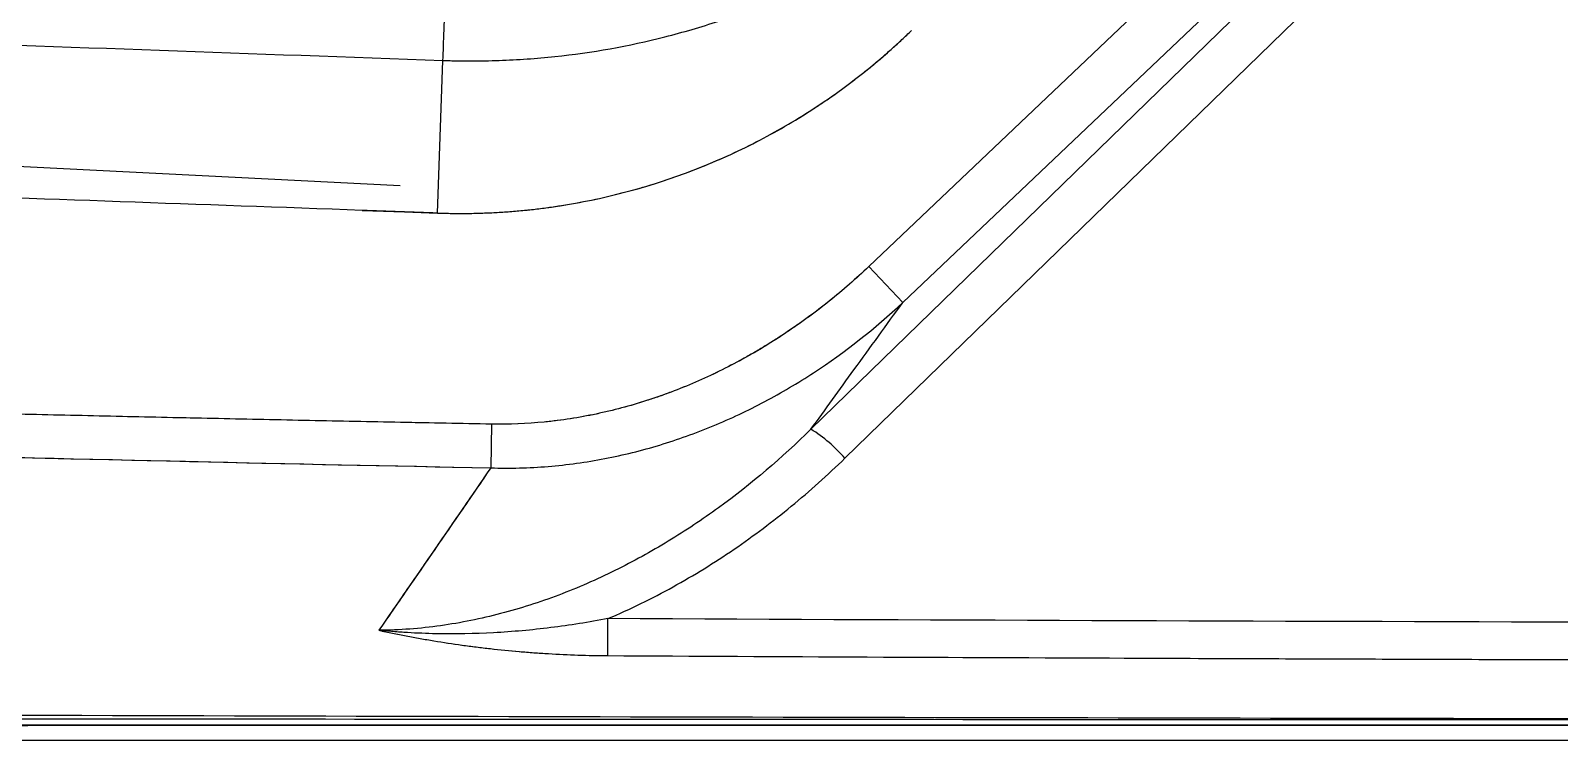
# Model space of a CAD drawing. Extents: x 412 to 492, y 622 to 766.
# Drawn here: x 438.88 to 446.56, y 642.76 to 646.32 of the extents above; entities that cross this region are included whole.
import ezdxf

# ---------------------------------------------------------------- set-up
doc = ezdxf.new("R2010")
doc.units = 0
doc.header["$MEASUREMENT"] = 0
doc.layers.add('1', color=4, linetype='Continuous')
doc.layers.add('GEOMETRY', color=4, linetype='Continuous', lineweight=25)

# ---------------------------------------------------------------- blocks, each defined once
blk = doc.blocks.new('2024 Beam 220V LL')
at = {"layer": 'GEOMETRY'}
for p, q in [((31.3076, 2.1978), (34.5457, 5.2718)), ((34.6039, 5.2153), (30.8465, 1.5615)), ((31.0174, 1.4163), (34.7746, 5.0701)), ((33.8181, 4.9232), (31.1368, 2.3778)), ((28.7845, 2.7823), (15.1114, 3.474)), ((28.9719, 2.6467), (28.9992, 3.4126)), ((31.1368, 2.3778), (31.3076, 2.1978)), ((29.2435, 1.587), (29.2394, 1.368)), ((77.49, 0), (2.898, 0))]:
    blk.add_line(p, q, dxfattribs=at)
at = {"layer": 'GEOMETRY', "flags": 128}
blk.add_lwpolyline([(28.5944, 2.6601), (28.8058, 2.6526), (28.9719, 2.6467)], dxfattribs=at)
at = {"layer": 'GEOMETRY'}
for centre, radius, start, end in [((30.4487, 0.9201), 0.7547, 41.1032, 58.18597), ((-156.6829, 1.5048), 186.5122, 359.668481, 359.725458)]:
    blk.add_arc(centre, radius, start, end, dxfattribs=at)
for points, knots in [([(28.9992, 3.4126), (29.0008, 3.4566), (29.0027, 3.5082), (29.0069, 3.6235), (29.0093, 3.6873), (29.0142, 3.8237), (29.0168, 3.8962), (29.0223, 4.0462), (29.025, 4.1236), (29.0278, 4.2013)], [0, 0, 0, 0, 0.25, 0.25, 0.5, 0.5, 0.75, 0.75, 1, 1, 1, 1]), ([(28.9992, 3.4126), (29.005, 3.4124), (29.011, 3.4122), (29.0228, 3.4118), (29.0405, 3.4113), (29.0817, 3.4104), (29.117, 3.41), (29.1875, 3.41), (29.2344, 3.4108), (29.3748, 3.4157), (29.468, 3.4222), (29.7466, 3.4517), (29.9309, 3.4843), (30.1592, 3.5424), (30.2046, 3.5548), (30.2947, 3.5813), (30.3393, 3.5954), (30.4722, 3.64), (30.5593, 3.6729), (30.7307, 3.7451), (30.8149, 3.7846), (30.939, 3.8487), (30.9799, 3.8709), (31.0408, 3.9055), (31.061, 3.9172), (31.0912, 3.9351), (31.1062, 3.9442), (31.1212, 3.9533), (31.1311, 3.9595), (31.1362, 3.9626), (31.1411, 3.9656)], [0, 0, 0, 0, 0.007812, 0.007812, 0.015625, 0.03125, 0.0625, 0.0625, 0.125, 0.125, 0.25, 0.25, 0.5, 0.5, 0.5625, 0.5625, 0.625, 0.625, 0.75, 0.75, 0.875, 0.875, 0.9375, 0.9375, 0.96875, 0.96875, 0.984375, 0.992187, 0.992187, 1, 1, 1, 1]), ([(23.3097, 3.6175), (23.7838, 3.5996), (24.258, 3.5826), (25.2062, 3.5488), (25.6803, 3.5318), (27.1027, 3.4807), (28.051, 3.4467), (28.9992, 3.4126)], [0, 0, 0, 0, 0.25, 0.25, 0.5, 0.5, 1, 1, 1, 1]), ([(28.9719, 2.6467), (28.9841, 2.6463), (29.0084, 2.6455), (29.0448, 2.6448), (29.0813, 2.6445), (29.1176, 2.6446), (29.154, 2.6452), (29.1903, 2.6461), (29.2267, 2.6475), (29.2629, 2.6492), (29.2992, 2.6514), (29.3354, 2.654), (29.3716, 2.6569), (29.4078, 2.6603), (29.444, 2.6641), (29.4801, 2.6683), (29.5162, 2.6729), (29.5523, 2.6779), (29.5883, 2.6833), (29.6662, 2.6959), (29.7854, 2.719), (29.9443, 2.7581), (30.1011, 2.8052), (30.2554, 2.8602), (30.4068, 2.9229), (30.5547, 2.993), (30.6989, 3.0705), (30.811, 3.1384), (30.8934, 3.1922), (30.9475, 3.2291), (31.0008, 3.2671), (31.0533, 3.3062), (31.105, 3.3462), (31.1558, 3.3873), (31.2059, 3.4295), (31.2551, 3.4727), (31.3035, 3.5168), (31.3351, 3.5471), (31.3509, 3.5623)], [0, 0, 0, 0, 0.013929, 0.027844, 0.041746, 0.055638, 0.069522, 0.083399, 0.09727, 0.111138, 0.125004, 0.138871, 0.152739, 0.166611, 0.180488, 0.194372, 0.208265, 0.222168, 0.236084, 0.250013, 0.312587, 0.375003, 0.437422, 0.500001, 0.562575, 0.624991, 0.68741, 0.74999, 0.775051, 0.800072, 0.825062, 0.850032, 0.874993, 0.899953, 0.924924, 0.949915, 0.974937, 1, 1, 1, 1]), ([(28.9719, 2.6467), (29.1908, 2.6389), (29.4083, 2.6531), (29.8403, 2.7254), (30.0505, 2.7828), (30.4593, 2.9402), (30.6538, 3.0385), (31.0228, 3.2745), (31.1937, 3.4097), (31.3509, 3.5623)], [0, 0, 0, 0, 0.25, 0.25, 0.5, 0.5, 0.75, 0.75, 1, 1, 1, 1]), ([(28.5944, 2.6601), (27.7837, 2.6889), (26.9729, 2.7178), (25.7565, 2.7611), (25.3513, 2.7755), (24.5411, 2.8043), (24.1348, 2.8186), (23.1613, 2.8542), (22.5952, 2.8758), (22.0291, 2.8984)], [0, 0, 0, 0, 0.0618192, 0.0618192, 0.0927288, 0.0927288, 0.1236384, 0.1236384, 0.1665646, 0.1665646, 0.1665646, 0.1665646]), ([(28.9719, 2.6467), (28.8461, 2.6511), (27.9095, 2.6845), (26.9729, 2.7178), (25.7565, 2.7611), (25.3513, 2.7755), (24.5411, 2.8043), (24.1348, 2.8186), (23.1613, 2.8542), (22.5952, 2.8758), (22.0291, 2.8984)], [-0.0095972, -0.0095972, -0.0095972, -0.0095972, 0, 0.0618192, 0.0618192, 0.0927288, 0.0927288, 0.1236384, 0.1236384, 0.1665646, 0.1665646, 0.1665646, 0.1665646]), ([(29.2435, 1.587), (29.0911, 1.5899), (28.7863, 1.5958), (28.3291, 1.605), (27.8722, 1.6146), (27.4155, 1.6246), (26.959, 1.6349), (26.5027, 1.6456), (26.0467, 1.6566), (25.5908, 1.668), (25.1352, 1.6798), (24.6797, 1.6919), (24.2245, 1.7044), (23.7695, 1.7173), (23.3147, 1.7305), (22.8601, 1.7441), (22.4057, 1.758), (21.9515, 1.7723), (21.4975, 1.787), (21.0438, 1.802), (20.5902, 1.8174), (20.1369, 1.8331), (19.6838, 1.8492), (19.2309, 1.8657), (18.7782, 1.8825), (18.3257, 1.8997), (17.8734, 1.9173), (17.4213, 1.9352), (16.9695, 1.9535), (16.5178, 1.9721), (15.6667, 2.008), (14.4171, 2.063), (12.7696, 2.1404), (11.1248, 2.2228), (9.4803, 2.3101), (7.836, 2.4024), (6.465, 2.4836), (5.5057, 2.5426), (5.0397, 2.5718), (4.8066, 2.5865), (4.6696, 2.5952), (4.4481, 2.6095), (4.133, 2.6309), (3.7872, 2.6562), (3.511, 2.6776), (3.3023, 2.6946), (3.1003, 2.7116), (2.968, 2.7235), (2.903, 2.7293)], [0, 0, 0, 0, 0.017347, 0.034687, 0.052019, 0.069343, 0.08666, 0.103968, 0.12127, 0.138563, 0.155849, 0.173128, 0.190398, 0.207661, 0.224917, 0.242165, 0.259405, 0.276638, 0.293863, 0.311081, 0.328291, 0.345494, 0.362689, 0.379877, 0.397057, 0.41423, 0.431395, 0.448553, 0.465704, 0.482847, 0.499982, 0.562618, 0.625164, 0.687621, 0.74999, 0.812526, 0.874994, 0.906245, 0.921871, 0.928122, 0.932809, 0.937497, 0.953368, 0.968748, 0.976946, 0.984887, 0.992571, 1, 1, 1, 1]), ([(2.8856, 2.5383), (3.082, 2.5247), (3.2914, 2.5106), (3.6247, 2.4883), (3.7391, 2.4807), (3.9731, 2.4652), (4.0932, 2.4572), (4.2752, 2.4451), (4.3361, 2.4411), (4.4277, 2.435), (4.4583, 2.4329), (4.4967, 2.4304), (4.5043, 2.4299), (4.5158, 2.4291), (4.5197, 2.4288), (4.5254, 2.4285), (4.5274, 2.4283), (4.5312, 2.4281), (4.5332, 2.4279), (4.5596, 2.4262), (4.6271, 2.4217), (4.9617, 2.3996), (5.3611, 2.3734), (6.0089, 2.3322), (6.0836, 2.3274), (6.2386, 2.3176), (6.3173, 2.3127), (6.5545, 2.2978), (6.7153, 2.2878), (7.2055, 2.2575), (7.5427, 2.237), (8.2383, 2.1953), (8.5965, 2.1742), (9.0575, 2.1475), (9.1503, 2.1422), (9.2906, 2.1342), (9.3375, 2.1315), (9.4317, 2.1261), (9.4784, 2.1234), (9.7217, 2.1096), (9.9435, 2.0971), (10.69, 2.0557), (11.2961, 2.0227), (12.1895, 1.9762), (12.375, 1.9667), (12.6153, 1.9544), (12.6638, 1.9519), (12.7617, 1.947), (12.811, 1.9445), (12.957, 1.9371), (13.0527, 1.9323), (13.5232, 1.9088), (13.8739, 1.8917), (14.8486, 1.8451), (15.3953, 1.82), (15.8943, 1.7977), (15.9481, 1.7953), (16.0525, 1.7906), (16.1031, 1.7884), (16.2554, 1.7817), (16.3561, 1.7772), (16.6556, 1.7642), (16.8518, 1.7557), (17.8157, 1.7147), (18.5315, 1.686), (19.357, 1.6542), (19.5187, 1.648), (19.8407, 1.636), (20.0003, 1.63), (20.4749, 1.6126), (20.7857, 1.6015), (21.3961, 1.5802), (21.6957, 1.57), (22.1367, 1.5553), (22.2823, 1.5506), (22.5707, 1.5412), (22.7132, 1.5366), (25.1307, 1.4602), (27.2591, 1.4073), (29.2394, 1.368)], [0, 0, 0, 0, 0.25, 0.25, 0.375, 0.375, 0.5, 0.5, 0.5625, 0.5625, 0.59375, 0.59375, 0.601562, 0.601562, 0.605469, 0.605469, 0.607422, 0.607422, 0.609375, 0.609375, 0.625, 0.625, 0.65625, 0.65625, 0.660156, 0.660156, 0.664062, 0.664062, 0.671875, 0.671875, 0.6875, 0.6875, 0.703125, 0.703125, 0.707031, 0.707031, 0.708984, 0.708984, 0.710938, 0.710938, 0.71875, 0.71875, 0.734375, 0.734375, 0.738281, 0.738281, 0.739258, 0.739258, 0.740234, 0.740234, 0.742188, 0.742188, 0.75, 0.75, 0.765625, 0.765625, 0.767578, 0.767578, 0.769531, 0.769531, 0.773438, 0.773438, 0.78125, 0.78125, 0.8125, 0.8125, 0.820312, 0.820312, 0.828125, 0.828125, 0.84375, 0.84375, 0.859375, 0.859375, 0.867188, 0.867188, 0.875, 0.875, 1, 1, 1, 1]), ([(29.2435, 1.587), (25.1555, 1.6647), (21.069, 1.7861), (14.9413, 2.0364), (12.8991, 2.1312), (8.8159, 2.3438), (6.7749, 2.4616), (4.7346, 2.5911)], [0, 0, 0, 0, 0.5, 0.5, 0.75, 0.75, 1, 1, 1, 1]), ([(4.7234, 2.4153), (6.7642, 2.2808), (8.8056, 2.1582), (12.8898, 1.9366), (14.9327, 1.8376), (21.0621, 1.5762), (25.1499, 1.4491), (29.2394, 1.368)], [0, 0, 0, 0, 0.25, 0.25, 0.5, 0.5, 1, 1, 1, 1]), ([(31.1368, 2.3778), (31.0089, 2.2563), (30.8725, 2.1469), (30.6551, 2.0013), (30.5805, 1.9558), (30.4652, 1.8925), (30.4261, 1.8723), (30.3469, 1.8334), (30.3069, 1.815), (30.1861, 1.7628), (30.1044, 1.7319), (29.9385, 1.6786), (29.8542, 1.6561), (29.7259, 1.629), (29.6828, 1.6211), (29.5958, 1.6075), (29.5519, 1.602), (29.4201, 1.589), (29.3319, 1.5853), (29.2435, 1.587)], [0, 0, 0, 0, 0.25, 0.25, 0.375, 0.375, 0.4375, 0.4375, 0.5, 0.5, 0.625, 0.625, 0.75, 0.75, 0.8125, 0.8125, 0.875, 0.875, 1, 1, 1, 1]), ([(31.1368, 2.3778), (31.0727, 2.3169), (31.007, 2.2596), (30.9043, 2.1772), (30.8696, 2.1506), (30.8169, 2.1119), (30.7992, 2.0992), (30.7636, 2.0742), (30.7459, 2.0621), (30.691, 2.0253), (30.6541, 2.0017), (30.5981, 1.9677), (30.5793, 1.9565), (30.551, 1.9402), (30.5416, 1.9348), (30.5226, 1.9241), (30.5133, 1.9189), (30.4647, 1.8923), (30.4255, 1.872), (30.3465, 1.8333), (30.3071, 1.8151), (30.2262, 1.7801), (30.1855, 1.7636), (30.1242, 1.7406), (30.1037, 1.7331), (30.0627, 1.7188), (30.0424, 1.712), (29.9795, 1.6918), (29.9375, 1.6795), (29.8743, 1.6626), (29.8532, 1.6573), (29.8215, 1.6498), (29.8109, 1.6473), (29.7898, 1.6426), (29.7795, 1.6403), (29.7252, 1.6288), (29.6817, 1.6209), (29.6165, 1.6108), (29.5948, 1.6077), (29.5622, 1.6036), (29.5513, 1.6023), (29.5296, 1.5998), (29.519, 1.5987), (29.4191, 1.5889), (29.331, 1.5853), (29.2435, 1.587)], [0, 0, 0, 0, 0.125, 0.125, 0.1875, 0.1875, 0.21875, 0.21875, 0.25, 0.25, 0.3125, 0.3125, 0.34375, 0.34375, 0.359375, 0.359375, 0.375, 0.375, 0.4375, 0.4375, 0.5, 0.5, 0.5625, 0.5625, 0.59375, 0.59375, 0.625, 0.625, 0.6875, 0.6875, 0.71875, 0.71875, 0.734375, 0.734375, 0.75, 0.75, 0.8125, 0.8125, 0.84375, 0.84375, 0.859375, 0.859375, 0.875, 0.875, 1, 1, 1, 1]), ([(29.2394, 1.368), (29.3355, 1.3647), (29.4313, 1.3672), (29.5749, 1.3789), (29.6227, 1.3842), (29.7175, 1.3972), (29.7645, 1.405), (29.9046, 1.4321), (29.9966, 1.4549), (30.1779, 1.5098), (30.2672, 1.5418), (30.3993, 1.5965), (30.4431, 1.6159), (30.5299, 1.6568), (30.5726, 1.6782), (30.699, 1.7452), (30.7807, 1.7936), (31.0187, 1.9491), (31.1678, 2.0666), (31.3076, 2.1978)], [0, 0, 0, 0, 0.125, 0.125, 0.1875, 0.1875, 0.25, 0.25, 0.375, 0.375, 0.5, 0.5, 0.5625, 0.5625, 0.625, 0.625, 0.75, 0.75, 1, 1, 1, 1]), ([(30.8465, 1.5615), (30.9186, 1.6609), (30.9906, 1.7602), (31.0626, 1.8596), (31.1443, 1.9723), (31.226, 2.0851), (31.3076, 2.1978)], [0.0065131, 0.0065131, 0.0065131, 0.0065131, 0.02330819, 0.02330819, 0.02330819, 0.04237819, 0.04237819, 0.04237819, 0.04237819]), ([(30.8465, 1.5615), (30.7009, 1.4182), (30.5466, 1.2867), (30.3012, 1.1086), (30.217, 1.0524), (30.0437, 0.9469), (29.9544, 0.8977), (29.8164, 0.8295), (29.7696, 0.8078), (29.6755, 0.7668), (29.6281, 0.7475), (29.4847, 0.6933), (29.3876, 0.6621), (29.19, 0.6104), (29.0895, 0.5899), (28.9359, 0.5685), (28.8843, 0.5629), (28.7811, 0.5552), (28.7293, 0.553), (28.6775, 0.5527)], [0, 0, 0, 0, 0.25, 0.25, 0.375, 0.375, 0.5, 0.5, 0.5625, 0.5625, 0.625, 0.625, 0.75, 0.75, 0.875, 0.875, 0.9375, 0.9375, 1, 1, 1, 1]), ([(29.8272, 0.6111), (29.8833, 0.6349), (29.9388, 0.6603), (30.0477, 0.7136), (30.1013, 0.7415), (30.2595, 0.8289), (30.3615, 0.892), (30.5593, 1.0271), (30.6551, 1.0991), (30.8406, 1.2514), (30.9305, 1.3318), (31.0174, 1.4163)], [0, 0, 0, 0, 0.125, 0.125, 0.25, 0.25, 0.5, 0.5, 0.75, 0.75, 1, 1, 1, 1]), ([(29.8272, 0.6111), (29.7318, 0.5928), (29.6362, 0.5777), (29.4449, 0.554), (29.3492, 0.5454), (29.1573, 0.535), (29.0612, 0.5332), (28.9167, 0.5362), (28.8687, 0.5381), (28.7968, 0.5424), (28.7729, 0.5441), (28.737, 0.5471), (28.7251, 0.5481), (28.7013, 0.5503), (28.6893, 0.5515), (28.6775, 0.5527)], [0, 0, 0, 0, 0.25, 0.25, 0.5, 0.5, 0.75, 0.75, 0.875, 0.875, 0.9375, 0.9375, 0.96875, 0.96875, 1, 1, 1, 1]), ([(28.6775, 0.5527), (28.6831, 0.5515), (28.6888, 0.5502), (28.7002, 0.5478), (28.7173, 0.5441), (28.7573, 0.5358), (28.8377, 0.5199), (28.9072, 0.5075), (29.0471, 0.4844), (29.1416, 0.4713), (29.333, 0.4497), (29.43, 0.4413), (29.5774, 0.4324), (29.6269, 0.4301), (29.7265, 0.4268), (29.7763, 0.4259), (29.8262, 0.4256)], [0, 0, 0, 0, 0.015625, 0.015625, 0.03125, 0.0625, 0.125, 0.25, 0.25, 0.5, 0.5, 0.75, 0.75, 0.875, 0.875, 1, 1, 1, 1]), ([(28.6775, 0.5527), (28.7005, 0.5477), (28.7234, 0.5428), (28.7692, 0.5334), (28.7916, 0.529), (28.8379, 0.5201), (28.8611, 0.5158), (28.9074, 0.5076), (28.9303, 0.5037), (29.001, 0.492), (29.0481, 0.4848), (29.119, 0.475), (29.1427, 0.4719), (29.1781, 0.4675), (29.19, 0.466), (29.2136, 0.4632), (29.2252, 0.4619), (29.2859, 0.455), (29.3344, 0.4502), (29.4071, 0.4439), (29.4314, 0.442), (29.4677, 0.4393), (29.4798, 0.4385), (29.504, 0.4369), (29.5157, 0.4361), (29.6284, 0.4294), (29.7277, 0.4261), (29.8262, 0.4256)], [0, 0, 0, 0, 0.0625, 0.0625, 0.125, 0.125, 0.1875, 0.1875, 0.25, 0.25, 0.375, 0.375, 0.4375, 0.4375, 0.46875, 0.46875, 0.5, 0.5, 0.625, 0.625, 0.6875, 0.6875, 0.71875, 0.71875, 0.75, 0.75, 1, 1, 1, 1]), ([(50.5608, 0.6111), (47.1052, 0.5944), (43.6496, 0.5864), (36.7384, 0.5864), (33.2828, 0.5944), (29.8272, 0.6111)], [0, 0, 0, 0, 0.5, 0.5, 1, 1, 1, 1]), ([(29.8262, 0.4256), (33.2821, 0.4067), (36.738, 0.3976), (43.6499, 0.3976), (47.1059, 0.4067), (50.5618, 0.4256)], [0, 0, 0, 0, 0.5, 0.5, 1, 1, 1, 1]), ([(29.8262, 0.4256), (30.6959, 0.4208), (31.563, 0.4167), (32.8591, 0.4115), (33.2904, 0.4099), (33.9362, 0.4077), (34.1512, 0.407), (34.4735, 0.406), (34.5809, 0.4057), (34.7419, 0.4053), (34.7956, 0.4051), (34.876, 0.4049), (34.9028, 0.4048), (34.9565, 0.4047), (34.983, 0.4046), (36.7416, 0.3999), (38.4703, 0.3976), (41.0558, 0.3976), (41.9189, 0.3982), (43.215, 0.3999), (43.6473, 0.4006), (44.2961, 0.4019), (44.5124, 0.4024), (44.8369, 0.4032), (44.9451, 0.4034), (45.1074, 0.4038), (45.1615, 0.404), (45.2427, 0.4042), (45.2697, 0.4043), (45.3238, 0.4044), (45.3511, 0.4045), (47.0936, 0.4091), (48.8223, 0.4161), (50.5618, 0.4256)], [0, 0, 0, 0, 0.125, 0.125, 0.1875, 0.1875, 0.21875, 0.21875, 0.234375, 0.234375, 0.242188, 0.242188, 0.246094, 0.246094, 0.25, 0.25, 0.5, 0.5, 0.625, 0.625, 0.6875, 0.6875, 0.71875, 0.71875, 0.734375, 0.734375, 0.742188, 0.742188, 0.746094, 0.746094, 0.75, 0.75, 1, 1, 1, 1]), ([(77.4406, 0.1436), (77.4376, 0.1435), (77.4346, 0.1436), (77.4285, 0.1436), (77.4194, 0.1435), (77.3982, 0.1435), (77.3558, 0.1434), (77.2709, 0.1432), (77.1012, 0.1428), (76.7617, 0.1421), (76.0827, 0.1406), (74.7247, 0.1376), (73.5608, 0.1352), (71.2329, 0.1305), (69.6809, 0.1276), (65.0251, 0.1196), (61.9212, 0.1152), (55.7135, 0.1084), (52.6096, 0.106), (46.4018, 0.1028), (43.2979, 0.102), (37.0901, 0.102), (33.9862, 0.1028), (27.7784, 0.106), (24.6746, 0.1084), (18.4668, 0.1152), (15.3629, 0.1196), (9.1551, 0.1303), (6.0513, 0.1366), (2.9474, 0.1436)], [0, 0, 0, 0, 0.000122, 0.000122, 0.000244, 0.000488, 0.000977, 0.001953, 0.003906, 0.007813, 0.015625, 0.03125, 0.0625, 0.0625, 0.125, 0.125, 0.25, 0.25, 0.375, 0.375, 0.5, 0.5, 0.625, 0.625, 0.75, 0.75, 0.875, 0.875, 1, 1, 1, 1]), ([(20.6079, 0.1475), (23.872, 0.1349), (27.1361, 0.1253), (33.6643, 0.1108), (36.9284, 0.1058), (40.1925, 0.102)], [0, 0, 0, 0, 0.5, 0.5, 1, 1, 1, 1]), ([(2.8981, 0.0738), (2.9224, 0.0738), (2.9467, 0.0738), (2.9952, 0.0738), (3.0681, 0.0738), (3.238, 0.0738), (3.578, 0.0739), (4.2578, 0.0739), (5.6176, 0.0741), (6.7831, 0.0742), (9.1141, 0.0744), (10.6681, 0.0746), (15.3301, 0.075), (18.438, 0.0752), (27.762, 0.0758), (33.978, 0.076), (46.41, 0.076), (52.626, 0.0758), (61.95, 0.0752), (65.0579, 0.075), (69.7199, 0.0746), (71.2739, 0.0744), (73.6049, 0.0742), (74.7704, 0.0741), (76.1302, 0.0739), (76.81, 0.0739), (77.15, 0.0738), (77.3199, 0.0738), (77.3928, 0.0738), (77.4413, 0.0738), (77.4656, 0.0738), (77.4899, 0.0738)], [0, 0, 0, 0, 0.000977, 0.000977, 0.001953, 0.003906, 0.007812, 0.015625, 0.03125, 0.0625, 0.0625, 0.125, 0.125, 0.25, 0.25, 0.5, 0.5, 0.75, 0.75, 0.875, 0.875, 0.9375, 0.9375, 0.96875, 0.984375, 0.992187, 0.996094, 0.998047, 0.999023, 0.999023, 1, 1, 1, 1]), ([(2.8981, 0.0738), (2.9056, 0.0738), (2.913, 0.0738), (2.9242, 0.0738), (2.9279, 0.0738), (2.9353, 0.0738), (2.9392, 0.0738), (2.9519, 0.0738), (2.9604, 0.0738), (2.9763, 0.0738), (2.9842, 0.0738), (3.008, 0.0738), (3.0239, 0.0738), (3.1032, 0.0738), (3.1664, 0.0738), (3.3556, 0.0739), (3.4809, 0.0739), (3.8548, 0.0739), (4.1012, 0.0739), (4.833, 0.074), (5.3103, 0.074), (6.25, 0.0741), (6.7121, 0.0742), (7.3935, 0.0742), (7.6186, 0.0743), (8.0663, 0.0743), (8.2888, 0.0743), (9.3954, 0.0744), (10.2603, 0.0745), (11.5271, 0.0746), (11.9438, 0.0747), (12.7692, 0.0747), (13.1794, 0.0748), (15.2181, 0.0749), (16.8097, 0.0751), (19.138, 0.0752), (19.9042, 0.0753), (21.0388, 0.0753), (21.4141, 0.0754), (22.162, 0.0754), (22.535, 0.0754), (24.3951, 0.0755), (25.868, 0.0756), (28.0547, 0.0757), (28.7798, 0.0757), (29.8617, 0.0758), (30.2214, 0.0758), (30.9389, 0.0758), (31.2968, 0.0758), (34.5153, 0.0759), (37.3597, 0.076), (40.1879, 0.076)], [0, 0, 0, 0, 0.0004883, 0.0004883, 0.0007324, 0.0007324, 0.0009766, 0.0009766, 0.0012207, 0.0012207, 0.0014648, 0.0014648, 0.0019531, 0.0019531, 0.0039062, 0.0039062, 0.0078125, 0.0078125, 0.015625, 0.015625, 0.03125, 0.03125, 0.046875, 0.046875, 0.0546875, 0.0546875, 0.0625, 0.0625, 0.09375, 0.09375, 0.109375, 0.109375, 0.125, 0.125, 0.1875, 0.1875, 0.21875, 0.21875, 0.234375, 0.234375, 0.25, 0.25, 0.3125, 0.3125, 0.34375, 0.34375, 0.359375, 0.359375, 0.375, 0.375, 0.4998972, 0.4998972, 0.4998972, 0.4998972]), ([(40.1879, 0.076), (39.7886, 0.076), (38.7225, 0.076), (36.9898, 0.076), (34.9898, 0.0759), (32.9898, 0.0759), (30.9898, 0.0758), (28.9898, 0.0758), (26.3232, 0.0757), (23.6565, 0.0757), (20.9898, 0.0756), (18.9898, 0.0756), (17.0257, 0.0756), (15.7283, 0.0757), (15.0975, 0.0757)], [0, 0, 0, 0, 0.04775, 0.127462, 0.207174, 0.286886, 0.366597, 0.446309, 0.526021, 0.685445, 0.765156, 0.844868, 0.92458, 1, 1, 1, 1])]:
    blk.add_open_spline(points, degree=3, knots=knots, dxfattribs=at)
for points in [[(29.2394, 1.368), (29.0526, 1.0963), (28.8653, 0.8246), (28.6775, 0.5527)], [(29.2394, 1.368), (29.0509, 1.0939), (28.8636, 0.8221), (28.6775, 0.5527)]]:
    blk.add_open_spline(points, degree=3, dxfattribs=at)

msp = doc.modelspace()

# ---------------------------------------------------------------- block references
at = {"layer": '1'}
msp.add_blockref('2024 Beam 220V LL', (411.9528, 642.7586), dxfattribs=at)

doc.saveas('drawing.dxf')
